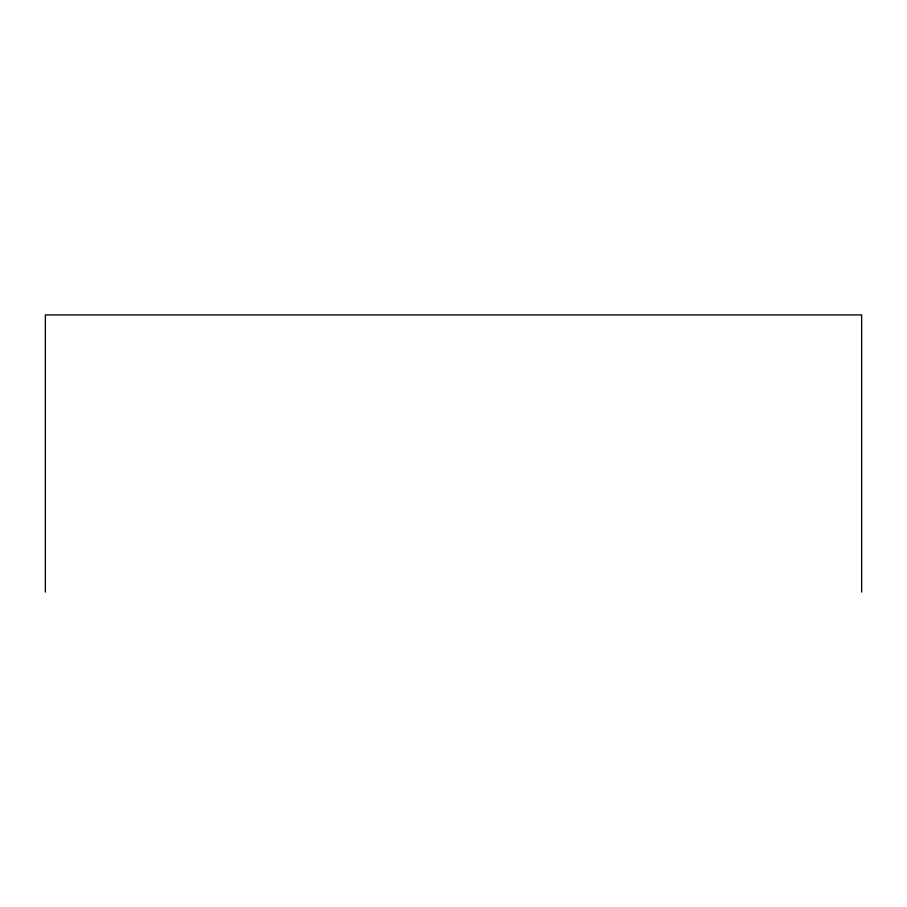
<?xml version="1.0" encoding="UTF-8"?>
<svg xmlns="http://www.w3.org/2000/svg" width="907" height="907" viewBox="0 0 907 907"><rect width="100%" height="100%" fill="white"/><g stroke="black" fill="none" stroke-linecap="round" stroke-linejoin="round"><path stroke-width="1.36" d="M861.65 592.078L861.65 314.922L45.35 314.922L45.35 592.078"/></g></svg>
